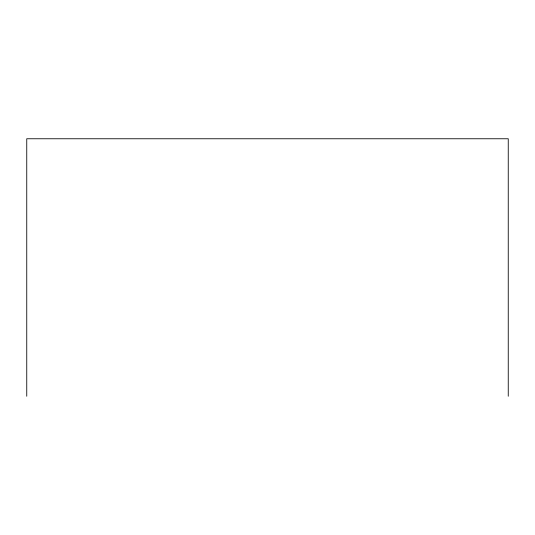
<?xml version="1.0" encoding="UTF-8"?>
<svg xmlns="http://www.w3.org/2000/svg" width="535" height="535" viewBox="0 0 535 535"><rect width="100%" height="100%" fill="white"/><g stroke="black" fill="none" stroke-linecap="round" stroke-linejoin="round"><path stroke-width="0.8" d="M508.25 396.241L508.25 138.759L26.75 138.759L26.75 396.241"/></g></svg>
